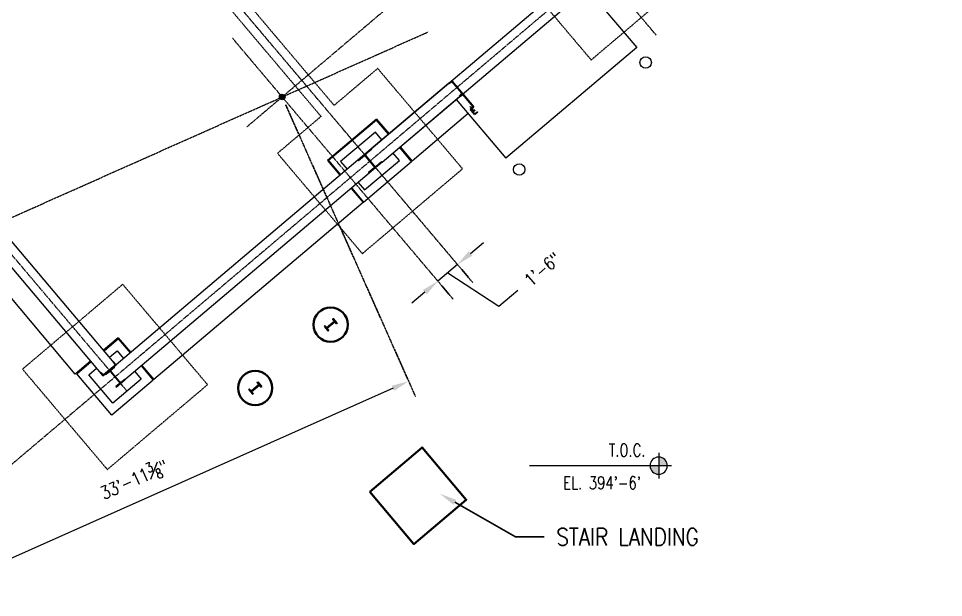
# Model space of a CAD drawing. Header units: inches. Extents: x -24529 to 23375, y -3182 to 1720.
# Drawn here: x -126 to 522, y -448 to -42 of the extents above; entities that cross this region are included whole.
import ezdxf
from ezdxf import colors
from ezdxf.entities.mleader import LeaderData, LeaderLine
from ezdxf.math import Vec2, Vec3

# ---------------------------------------------------------------- set-up
doc = ezdxf.new("R2010")
doc.units = ezdxf.units.IN
doc.header["$LTSCALE"] = 0.375
doc.header["$MEASUREMENT"] = 0
doc.linetypes.add('CENTER2', pattern=[1.125, 0.75, -0.125, 0.125, -0.125])
doc.linetypes.add('HIDDEN', pattern=[0.375, 0.25, -0.125])
doc.layers.add('1', color=1, linetype='Continuous')
doc.layers.add('CENTER2', color=7, linetype='Continuous')
for name, color, linetype, lineweight in [('CENTER', 2, 'CENTER2', 15), ('DIM', 5, 'Continuous', 15), ('Mech_Existbldg', 5, 'Continuous', 13), ('Mech_Existstl', 3, 'Continuous', 13), ('PILECAP', 3, 'Continuous', 35), ('TEXT', 3, 'Continuous', 15)]:
    doc.layers.add(name, color=color, linetype=linetype, lineweight=lineweight)
doc.styles.add('RomanS', font='romans.shx', dxfattribs={"width": 0.8})
doc.styles.add('SIMPLEX', font='SIMPLEX.shx', dxfattribs={"width": 0.75})
doc.dimstyles.new('PCI Arch-Arrow', dxfattribs={"dimscale": 0, "dimtxt": 0.09375, "dimasz": 0.125, "dimexe": 0.125, "dimexo": 0.0625, "dimgap": 0.09, "dimtad": 1, "dimdec": 4, "dimzin": 3, "dimdsep": 46, "dimlunit": 4, "dimtxsty": 'RomanS', "dimcen": 0.09, "dimclrd": 3, "dimclre": 3, "dimclrt": 3, "dimadec": 0, "dimazin": 0, "dimtfac": 0.75, "dimtdec": 4, "dimtmove": 0, "dimatfit": 3, "dimfxl": 1, "dimfrac": 1, "dimtolj": 1, "dimtzin": 0, "dimlwd": -1, "dimarcsym": 0})

# ---------------------------------------------------------------- blocks, each defined once
blk = doc.blocks.new('*D7')
at = {"layer": 'DEFPOINTS', "color": 0, "transparency": 16777216}
for p in [(58.6, -97.13), (-313.56, -262.83), (-224.94, -461.87)]:
    blk.add_point(p, dxfattribs=at)
at = {"layer": 'DIM', "color": 3, "linetype": 'CENTER2', "lineweight": -2, "transparency": 16777216}
blk.add_line((61.04, -102.61), (152.1, -307.14), dxfattribs=at)
at = {"layer": 'DIM', "color": 3, "transparency": 16777216}
blk.add_line((136.25, -301.05), (-213.98, -456.99), dxfattribs=at)
for points in [[(135.44, -299.23), (137.07, -302.88), (147.22, -296.17)], [(-214.79, -455.16), (-213.16, -458.81), (-224.94, -461.87)]]:
    blk.add_solid(points, dxfattribs=at)
at = {"layer": 'DIM', "color": 3, "transparency": 16777216, "insert": (-45.12, -364.96), "char_height": 9, "attachment_point": 5, "rotation": 24, "style": 'RomanS'}
blk.add_mtext('\\A1;33\'-11{\\H0.750000x;\\S3#8;}"', dxfattribs=at)
blk = doc.blocks.new('*D45')
at = {"layer": 'DEFPOINTS', "color": 0, "transparency": 16777216}
for p in [(180.46, -213.31), (166.72, -224.94), (167.67, -226.06)]:
    blk.add_point(p, dxfattribs=at)
at = {"layer": 'DIM', "color": 3, "transparency": 16777216}
for p, q in [((190.57, -206.68), (199.73, -198.93)), ((181.41, -214.43), (167.67, -226.06)), ((181.41, -214.43), (167.67, -226.06)), ((174.54, -220.25), (210.44, -243.62)), ((210.44, -243.62), (223.63, -232.46)), ((158.51, -233.81), (149.35, -241.56))]:
    blk.add_line(p, q, dxfattribs=at)
at = {"layer": 'DIM', "color": 3, "lineweight": -2, "transparency": 16777216}
for p, q in [((184.34, -217.89), (189.16, -223.6)), ((170.6, -229.52), (175.42, -235.22))]:
    blk.add_line(p, q, dxfattribs=at)
at = {"layer": 'DIM', "color": 3, "transparency": 16777216}
for points in [[(189.28, -205.16), (191.87, -208.21), (181.41, -214.43)], [(157.22, -232.28), (159.8, -235.34), (167.67, -226.06)]]:
    blk.add_solid(points, dxfattribs=at)
at = {"layer": 'DIM', "color": 3, "transparency": 16777216, "insert": (240.96, -217.8), "char_height": 9, "attachment_point": 5, "rotation": 40.23144, "style": 'RomanS'}
blk.add_mtext('\\A1;1\'-6"', dxfattribs=at)
blk = doc.blocks.new('*U47')
at = {"layer": 'TEXT'}
h = blk.add_hatch(color=256, dxfattribs=at)
h.paths.add_polyline_path([(-1.0048, 0), (-1.0048, 0.0625, 0.414214), (-1.0673, 0)])
h.paths.add_polyline_path([(-0.9423, 0), (-1.0048, 0), (-1.0048, -0.0625, 0.414214)])
for p, q in [((-1.0048, 0.0937), (-1.0048, -0.0937)), ((-0.911, 0), (-0.0625, 0)), ((-1.0985, 0), (-0.911, 0)), ((-1.0048, 0), (-0.9423, 0)), ((-1.0048, 0), (-0.9423, 0))]:
    blk.add_line(p, q, dxfattribs=at)
blk.add_circle((-1.0048, 0), 0.0625, dxfattribs=at)
at = {"layer": 'TEXT', "style": 'SIMPLEX', "width": 0.75, "flags": 8}
for tag, p in [('TOP_LINE', (-0.9179, 0.0664)), ('BOTT_LINE', (-0.9179, -0.172))]:
    blk.add_attdef(tag, p, '', height=0.0938, dxfattribs=at)

msp = doc.modelspace()

# ---------------------------------------------------------------- hatches: boundary and pattern name
at = {"layer": 'TEXT'}
h = msp.add_hatch(color=256, dxfattribs=at)
h.dxf.hatch_style = 1
edge = h.paths.add_edge_path()
edge.add_arc((58.59624, -97.13125), 2, 40.23144087, 400.23144087)
h = msp.add_hatch(color=256, dxfattribs=at)
h.dxf.hatch_style = 1
edge = h.paths.add_edge_path()
edge.add_arc((58.59624, -97.13125), 2, 40.23144087, 400.23144087)

# ---------------------------------------------------------------- linework, layer by layer
at = {"layer": '1'}
for p, q in [((191.69532, -107.37065), (192.9389, -106.31857)), ((192.00361, -107.39637), (193.08019, -106.48557)), ((193.46451, -109.12319), (192.00361, -107.39637)), ((193.43879, -109.43147), (192.3085, -108.09545)), ((193.19578, -106.69546), (193.06461, -106.71606)), ((193.06461, -106.71606), (193.09621, -106.91729)), ((193.43879, -109.43147), (195.53825, -107.65531)), ((193.46451, -109.12319), (195.39697, -107.48831)), ((195.39697, -107.48831), (195.53825, -107.65531))]:
    msp.add_line(p, q, dxfattribs=at)
for centre, radius, start in [((193.16041, -106.5804), 0.34296, 259.21028131), ((193.15912, -106.57888), 0.12221, 287.45234514)]:
    msp.add_arc(centre, radius, start, 130.23144087, dxfattribs=at)
at = {"layer": 'CENTER'}
for p, q in [((320.656, -53.88361), (-8.40537, 335.07479)), ((180.46233, -213.31079), (-168.72813, 199.44068)), ((192.08811, -227.05274), (-114.80593, 135.70336)), ((325.97684, 129.07449), (33.85896, -118.05916)), ((431.07706, 121.06051), (-135.73534, -358.46652)), ((-50.461, -302.65214), (-347.37349, 48.30553)), ((-833.73533, -494.42287), (160.91849, -51.57445)), ((178.34616, -238.67852), (23.74557, -55.93692)), ((190.60193, -104.23963), (191.99427, -105.88541))]:
    msp.add_line(p, q, dxfattribs=at)
at = {"layer": 'CENTER2', "linetype": 'CENTER2'}
msp.add_line((192.1246, -106.03841), (190.27936, -103.85728), dxfattribs=at)
at = {"layer": 'Mech_Existbldg', "linetype": 'HIDDEN'}
for p, q in [((85.84209, -110.7571), (-71.75183, 75.52268)), ((95.00339, -103.00658), (20.08169, -14.44734))]:
    msp.add_line(p, q, dxfattribs=at)
at = {"layer": 'Mech_Existbldg'}
for p, q in [((120.83846, -133.54425), (271.99992, -5.66066)), ((128.58898, -142.70555), (281.2735, -13.53344)), ((272.11605, -21.2807), (306.99339, -62.50656)), ((-59.07071, -283.18555), (-267.09034, -37.30138)), ((-274.35275, -47.29643), (-66.94883, -292.45283)), ((-86.37572, -291.16573), (-278.20111, -64.42354)), ((306.99339, -62.50656), (215.38036, -140.01179)), ((180.50302, -98.78593), (215.38036, -140.01179)), ((188.89942, -108.71068), (149.58217, -141.97333)), ((124.71591, -112.58082), (90.36104, -141.64527)), ((124.71591, -112.58082), (133.43525, -122.88728)), ((121.1937, -133.96414), (117.29823, -137.25973)), ((120.83846, -133.54425), (121.1937, -133.96414)), ((141.18577, -132.04858), (149.58217, -141.97333)), ((111.67716, -141.29477), (-57.8069, -284.6794)), ((90.36104, -141.64527), (99.08037, -151.95174)), ((111.67716, -141.29477), (112.03239, -141.71467)), ((112.03239, -141.71467), (115.92785, -138.41908)), ((115.92785, -138.41908), (116.9179, -138.50167)), ((116.9179, -138.50167), (123.0505, -145.75055)), ((117.29823, -137.25973), (117.21564, -138.24978)), ((117.21564, -138.24978), (123.34824, -145.49866)), ((124.33829, -145.58125), (128.23375, -142.28566)), ((128.23375, -142.28566), (128.58898, -142.70555)), ((122.96791, -146.7406), (119.07245, -150.03618)), ((123.0505, -145.75055), (122.96791, -146.7406)), ((123.34824, -145.49866), (124.33829, -145.58125)), ((119.42768, -150.45607), (-51.57944, -295.12922)), ((119.07245, -150.03618), (119.42768, -150.45607)), ((106.83089, -161.11304), (115.22729, -171.03778)), ((115.22729, -171.03778), (-31.35352, -295.04611)), ((-56.21978, -265.6536), (-66.52624, -274.37294)), ((-56.21978, -265.6536), (-47.50044, -275.96007)), ((-75.68754, -282.12346), (-86.37572, -291.16573)), ((-57.78753, -284.70231), (-59.31059, -285.99083)), ((-57.8069, -284.6794), (-57.78753, -284.70231)), ((-39.74992, -285.12137), (-31.35352, -295.04611)), ((-61.36122, -288.3937), (-61.44822, -289.4366)), ((-61.44822, -289.4366), (-55.35114, -296.64349)), ((-58.98119, -286.38018), (-61.36122, -288.3937)), ((-59.31059, -285.99083), (-58.98119, -286.38018)), ((-55.35114, -296.64349), (-54.30824, -296.73048)), ((-54.30824, -296.73048), (-51.92821, -294.71696)), ((-51.92821, -294.71696), (-51.57944, -295.12922))]:
    msp.add_line(p, q, dxfattribs=at)
at = {"layer": 'Mech_Existbldg', "linetype": 'HIDDEN'}
for points in [[(275.04784, -71.1947), (345.28448, -11.77404), (285.86382, 58.4626), (215.62718, -0.95806)], [(-63.92028, -357.96396), (6.31636, -298.5433), (-53.1043, -228.30666), (-123.34094, -287.72732)]]:
    msp.add_lwpolyline(points, close=True, dxfattribs=at)
msp.add_lwpolyline([(85.84209, -110.7571), (55.30442, -136.59217), (114.72508, -206.82881), (184.96172, -147.40815), (125.54106, -77.17151), (95.00339, -103.00658)], dxfattribs=at)
at = {"layer": 'Mech_Existbldg'}
msp.add_lwpolyline([(128.58898, -142.70555), (182.83915, -96.80955), (182.65947, -96.59716), (184.40378, -94.54054), (177.58558, -86.48127), (175.26838, -87.86072), (175.08863, -87.64825), (120.83846, -133.54425), (121.1937, -133.96414), (117.29823, -137.25973), (117.21564, -138.24978), (123.34824, -145.49866), (124.33829, -145.58125), (128.23375, -142.28566)], close=True, dxfattribs=at)
for points in [[(133.05353, -123.21022), (124.65713, -113.28548), (91.06569, -141.70406), (99.46209, -151.6288)], [(128.47288, -127.08548), (123.95174, -121.74139), (99.52161, -142.40945), (104.04274, -147.75354)], [(107.21261, -160.7901), (115.60901, -170.71484), (149.20045, -142.29626), (140.80405, -132.37152)], [(111.79326, -156.91484), (116.3144, -162.25893), (140.74454, -141.59087), (136.2234, -136.24678)], [(-66.2033, -274.75466), (-56.27855, -266.35826), (-47.88215, -276.283)], [(-62.32804, -279.33531), (-56.98394, -274.81417), (-52.4628, -280.15826)], [(-40.13163, -285.4443), (-31.73523, -295.36904), (-60.74602, -319.91236), (-85.28934, -290.90157), (-75.3646, -282.50518)], [(-44.71228, -289.31956), (-40.19115, -294.66365), (-60.04063, -311.45645), (-76.83342, -291.60696), (-71.48934, -287.08583)]]:
    msp.add_lwpolyline(points, dxfattribs=at)
for centre in [(313.21702, -72.95962), (224.65776, -147.88133)]:
    msp.add_circle(centre, 4, dxfattribs=at)
at = {"layer": 'Mech_Existstl'}
for points in [[(185.08372, -94.9107), (182.83915, -96.80955), (182.65947, -96.59716), (184.40378, -94.54054), (177.58558, -86.48127), (175.26838, -87.86072), (175.08863, -87.64825), (177.33315, -85.74937), (185.08372, -94.9107)], [(192.83418, -104.07196), (190.58972, -105.97084), (190.40997, -105.75837), (192.15428, -103.70176), (185.33608, -95.64248), (183.01888, -97.02193), (182.8392, -96.80954), (185.08372, -94.91066), (192.83418, -104.07196)], [(-57.78749, -284.70229), (-59.68642, -282.45779), (-59.89881, -282.63747), (-58.51937, -284.95467), (-66.57864, -291.77287), (-68.63526, -290.02856), (-68.84772, -290.20831), (-66.94884, -292.45283), (-57.78749, -284.70229)]]:
    msp.add_lwpolyline(points, dxfattribs=at)
for points in [[(190.40137, -106.13145), (192.30997, -104.51676), (192.35034, -104.56447, -0.414213562), (192.33564, -104.74064), (190.95191, -105.91129, 0.303320648), (190.83689, -106.31182, 0.098650511), (190.90782, -106.43981), (192.40141, -108.20527, -0.414213562), (192.38672, -108.38144), (192.339, -108.4218)], [(119.46643, -150.50188), (119.07245, -150.03618), (122.96791, -146.74059, 0.414213562), (123.0505, -145.75055), (116.9179, -138.50167, 0.414213562), (115.92785, -138.41908), (112.03239, -141.71466), (111.63841, -141.24896), (120.79971, -133.49844), (121.19369, -133.96414), (117.29823, -137.25973, 0.414213562), (117.21564, -138.24977), (123.34824, -145.49865, 0.414213562), (124.33829, -145.58124), (128.23375, -142.28566), (128.62773, -142.75136)], [(-65.42575, -291.1643), (-65.09636, -291.55365), (-62.71633, -289.54013, -0.414213562), (-61.67343, -289.62713), (-55.57635, -296.83402, -0.414213562), (-55.66335, -297.87692), (-58.04338, -299.89044), (-57.71399, -300.27979), (-51.59882, -295.10632), (-51.92821, -294.71696), (-54.30824, -296.73048, -0.414213562), (-55.35114, -296.64349), (-61.44822, -289.4366, -0.414213562), (-61.36122, -288.3937), (-58.98119, -286.38018), (-59.31059, -285.99083)]]:
    msp.add_lwpolyline(points, format="xyb", close=True, dxfattribs=at)
at = {"layer": 'PILECAP'}
for points in [[(88.26691, -257.64158), (88.42394, -257.50981), (89.44276, -258.72399, 0.414213562), (89.86541, -258.76096), (95.1358, -254.33858, 0.414213562), (95.17278, -253.91593), (94.15396, -252.70175), (94.311, -252.56998), (96.84358, -255.5882), (96.68654, -255.71997), (95.66772, -254.50579, 0.414213562), (95.24507, -254.46881), (89.97469, -258.89119, 0.414213562), (89.93771, -259.31384), (90.95653, -260.52802), (90.79949, -260.65979)], [(41.45393, -296.92233), (41.29689, -297.0541), (42.31571, -298.26828, -0.414213562), (42.27873, -298.69093), (37.00835, -303.11331, -0.414213562), (36.5857, -303.07633), (35.56688, -301.86215), (35.40984, -301.99392), (37.94242, -305.01214), (38.09946, -304.88037), (37.08064, -303.66619, -0.414213562), (37.11762, -303.24354), (42.38801, -298.82116, -0.414213562), (42.81066, -298.85813), (43.82947, -300.07231), (43.98651, -299.94054)]]:
    msp.add_lwpolyline(points, format="xyb", close=True, dxfattribs=at)
msp.add_lwpolyline([(119.92741, -373.48392), (156.57261, -342.48184), (187.5747, -379.12704), (150.92949, -410.12912)], close=True, dxfattribs=at)
for centre in [(92.50061, -256.54977), (39.64354, -300.90212)]:
    msp.add_circle(centre, 12, dxfattribs=at)
at = {"layer": 'TEXT'}
msp.add_circle((58.59624, -97.13125), 2, dxfattribs=at)

# ---------------------------------------------------------------- block references
ref = msp.add_blockref('*U47', (225.89948, -355.28329), dxfattribs=dict(at, xscale=-96, yscale=96, zscale=96))
ref.add_attrib('TOP_LINE', 'T.O.C.', (287.34348, -348.90971), dxfattribs={"height": 9, "style": 'SIMPLEX', "width": 0.75, "flags": 8})
ref.add_attrib('BOTT_LINE', "EL. 394'-6'", (255.52205, -371.79418), dxfattribs={"height": 9, "style": 'SIMPLEX', "width": 0.75, "flags": 8})

# ---------------------------------------------------------------- dimensions: what is measured, and where the dimension line sits
at = {"layer": 'DIM'}
for p1, p2, distance, override, picture, middle in [((58.59624, -97.13125), (-313.55934, -262.82559), 217.87806, {"dimscale": 96, "dimse1": 0, "dimse2": 1, "dimtmove": 1}, '*D7', (-45.12224, -364.96047)), ((180.46233, -213.31079), (166.72038, -224.93657), 1.47096, {"dimscale": 96, "dimtad": 0, "dimtmove": 1}, '*D45', (230.2286, -226.88028))]:
    dim = msp.add_aligned_dim(p1=p1, p2=p2, distance=distance, dimstyle='PCI Arch-Arrow', override=override, dxfattribs=at)
    dim.commit()
    dim.dimension.update_dxf_attribs({"geometry": picture, "text_midpoint": middle})

# ---------------------------------------------------------------- leaders
at = {"layer": 'TEXT'}
ml = msp.add_multileader_mtext('Standard', dxfattribs=at)
ml.set_content('{\\W0.85;TYP. (5) PLCS.}', color=256, style='SIMPLEX')
ml.set_leader_properties()
ml.build(insert=Vec2(0, 0))
ml.multileader.update_dxf_attribs({"dogleg_length": 0.36, "arrow_head_size": 12, "scale": 96})
ctx = ml.context
ctx.base_point, ctx.scale, ctx.char_height, ctx.arrow_head_size, ctx.landing_gap_size, ctx.plane_origin = Vec3(-1474.25865, -426.11244), 96, 12, 12, 8.64, Vec3(-1507.04171, -695.21817)
notes = []
notes.append((ctx, [(0, (0, 0, 0), (0, 0), (1, 0), 1, [])]))
ctx.mtext.insert, ctx.mtext.width, ctx.mtext.flow_direction = Vec3(-1465.61865, -418.11244), 123.9826154, 5
ml = msp.add_multileader_mtext('Standard', dxfattribs=at)
ml.set_content('{\\W0.85;TYP. (2) PLCS.}', color=256, style='SIMPLEX')
ml.set_leader_properties()
ml.build(insert=Vec2(0, 0))
ml.multileader.update_dxf_attribs({"dogleg_length": 0.36, "arrow_head_size": 12, "scale": 96})
ctx = ml.context
ctx.base_point, ctx.scale, ctx.char_height, ctx.arrow_head_size, ctx.landing_gap_size, ctx.plane_origin = Vec3(-1308.52346, -863.33432), 96, 12, 12, 8.64, Vec3(-1360.28651, -1132.44005)
notes.append((ctx, [(0, (0, 0, 0), (0, 0), (1, 0), 1, [])]))
ctx.mtext.insert, ctx.mtext.width, ctx.mtext.flow_direction = Vec3(-1299.88346, -855.33432), 123.9826154, 5
ml = msp.add_multileader_mtext('Standard', dxfattribs=at)
ml.set_content('{\\W0.85;EXIST. FND. F-107952-292}', color=256, style='SIMPLEX')
ml.set_leader_properties()
ml.build(insert=Vec2(0, 0))
ml.multileader.update_dxf_attribs({"dogleg_length": 0.36, "arrow_head_size": 12, "scale": 96})
ctx = ml.context
ctx.base_point, ctx.scale, ctx.char_height, ctx.arrow_head_size, ctx.landing_gap_size, ctx.plane_origin = Vec3(-985.29507, -63.56395), 96, 12, 12, 8.64, Vec3(-1182.20179, -263.58716)
notes.append((ctx, [(0, (1, 1, 0), (-1005.32457, -63.56395), (1, 0), 20.0295, [(1, [(-1164.43754, -47.57322)], 0, [])])]))
ctx.mtext.insert, ctx.mtext.width, ctx.mtext.flow_direction = Vec3(-976.65507, -57.56395), 123.9826154, 5
ml = msp.add_multileader_mtext('Standard', dxfattribs=at)
ml.set_content('{\\W0.85;EXIST. FND.}', color=256, style='SIMPLEX')
ml.set_leader_properties()
ml.build(insert=Vec2(0, 0))
ml.multileader.update_dxf_attribs({"dogleg_length": 0.36, "arrow_head_size": 12, "scale": 96})
ctx = ml.context
ctx.base_point, ctx.scale, ctx.char_height, ctx.arrow_head_size, ctx.landing_gap_size, ctx.plane_origin = Vec3(-2130.90787, -63.56395), 96, 12, 12, 8.64, Vec3(-2327.81459, -263.58716)
notes.append((ctx, [(0, (1, 1, 0), (-2150.93737, -63.56395), (1, 0), 20.0295, [(1, [(-2206.8125, -51.9452)], 0, [])])]))
ctx.mtext.insert, ctx.mtext.width, ctx.mtext.flow_direction = Vec3(-2122.26787, -57.56395), 123.9826154, 5
ml = msp.add_multileader_mtext('Standard', dxfattribs=at)
ml.set_content('{\\W0.85;STAIR LANDING}', color=256, style='SIMPLEX')
ml.set_leader_properties()
ml.build(insert=Vec2(0, 0))
ml.multileader.update_dxf_attribs({"dogleg_length": 0.36, "arrow_head_size": 12, "scale": 96})
ctx = ml.context
ctx.base_point, ctx.scale, ctx.char_height, ctx.arrow_head_size, ctx.landing_gap_size, ctx.plane_origin = Vec3(242.0991, -405.14178), 96, 12, 12, 8.64, Vec3(237.35985, -476.026)
notes.append((ctx, [(0, (1, 1, 0), (222.0696, -405.14178), (1, 0), 20.0295, [(0, [(169.10947, -374.96152)], 0, [])])]))
ctx.mtext.insert, ctx.mtext.width, ctx.mtext.flow_direction = Vec3(250.7391, -399.14178), 240.8774881, 5
ml = msp.add_multileader_mtext('Standard', dxfattribs=at)
ml.set_content('{\\W0.85;CONC. PIER,\\PTYPE P-1,\\PA-213826-WK}', color=256, style='SIMPLEX')
ml.set_leader_properties()
ml.build(insert=Vec2(0, 0))
ml.multileader.update_dxf_attribs({"dogleg_length": 0.36, "arrow_head_size": 12, "scale": 96})
ctx = ml.context
ctx.base_point, ctx.scale, ctx.char_height, ctx.arrow_head_size, ctx.landing_gap_size, ctx.plane_origin = Vec3(-972.40913, -396.24882), 96, 12, 12, 8.64, Vec3(-1148.61733, -521.2861)
notes.append((ctx, [(0, (1, 1, 0), (-992.43863, -396.24882), (1, 0), 20.0295, [(0, [(-1066.70408, -440.99505)], 0, [])])]))
ctx.mtext.insert, ctx.mtext.width, ctx.mtext.flow_direction = Vec3(-963.76913, -390.24882), 240.8774881, 5
for ctx, leaders in notes:
    for number, flags, end, landing, length, lines in leaders:
        leader = LeaderData()
        leader.index, (leader.has_last_leader_line, leader.has_dogleg_vector, leader.attachment_direction) = number, flags
        leader.last_leader_point, leader.dogleg_vector, leader.dogleg_length = Vec3(end), Vec3(landing), length
        for number, points, colour, breaks in lines:
            line = LeaderLine()
            line.index, line.vertices, line.color, line.breaks = number, Vec3.list(points), colors.encode_raw_color(colour), breaks
            leader.lines.append(line)
        ctx.leaders.append(leader)

doc.saveas('drawing.dxf')
